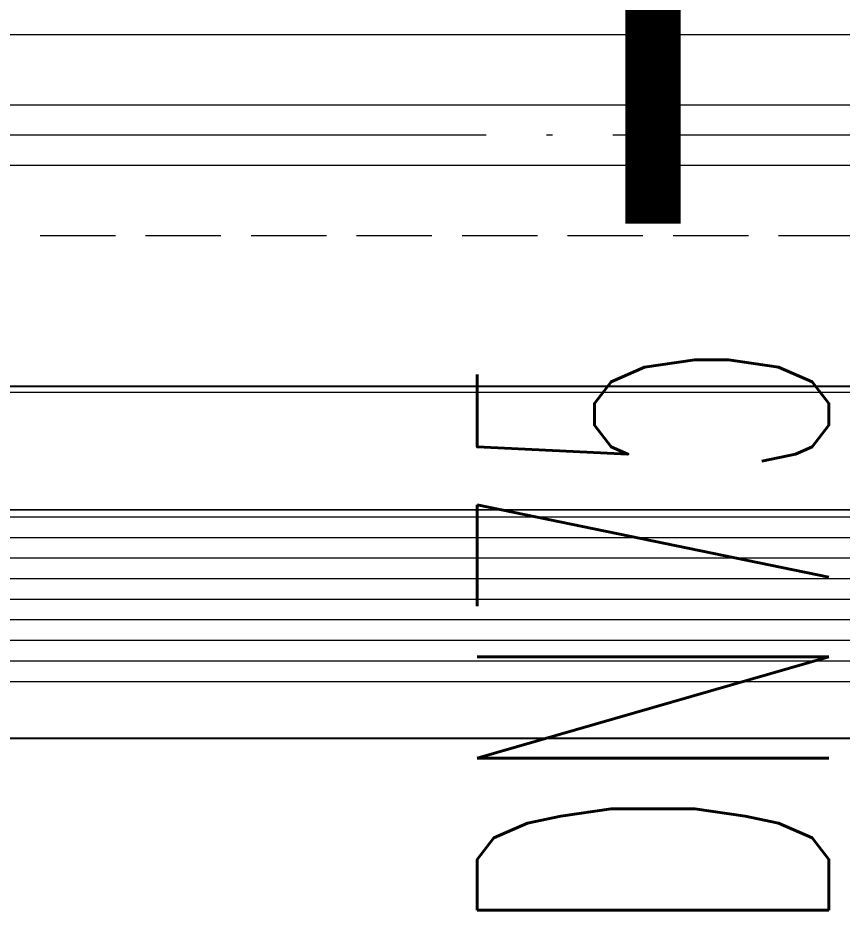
# Model space of a CAD drawing. Extents: x 27938 to 650306, y -92720 to 1524912.
# Drawn here: x 280414 to 281235, y 672386 to 673274 of the extents above; entities that cross this region are included whole.
import ezdxf

# ---------------------------------------------------------------- set-up
doc = ezdxf.new("R2010")
doc.units = 0
doc.header["$LTSCALE"] = 1000
doc.header["$MEASUREMENT"] = 0
doc.linetypes.add('DASH', pattern=[0.35, 0.25, -0.1])
doc.linetypes.add('DOTE', pattern=[2.42, 2, -0.2, 0.02, -0.2])
for name, color, linetype, lineweight in [('DOTE', 19, 'DOTE', 9), ('平面-栏杆', 135, 'Continuous', 15), ('平面-看线', 45, 'Continuous', 15), ('平面-空调预留孔', 173, 'Continuous', 15)]:
    doc.layers.add(name, color=color, linetype=linetype, lineweight=lineweight)
for name, color, linetype in [('PIPE-污水', 2, 'W'), ('TEXT_污水', 7, 'Continuous'), ('看线', 251, 'Continuous')]:
    doc.layers.add(name, color=color, linetype=linetype)
doc.styles.add('_TWT_PIPEDN', font='SIMPLEX.shx', dxfattribs={"width": 0.6, "oblique": 10, "height": 3, "bigfont": 'HZTXT.shx'})
doc.styles.get("Standard").update_dxf_attribs({"font": 'gbenor.shx', "bigfont": 'gbcbig.shx'})
doc.linetypes.add('W', pattern='A,3,-0.2,["W",Standard,S=0.25,R=0,X=-0.1,Y=-0.115],-0.2', length=3.4)

# ---------------------------------------------------------------- blocks, each defined once
blk = doc.blocks.new('gdgdgdrgdfsfs')
at = {"layer": '平面-空调预留孔', "color": 0}
for p, q in [((703030.02, 763961.62), (701455.02, 763961.62)), ((703023.86, 763845.19), (701461.18, 763845.19)), ((703023.86, 763844.89), (701461.18, 763844.89)), ((703023.86, 763837.79), (701461.18, 763837.79)), ((703026.17, 763817.33), (701458.87, 763817.33)), ((703026.17, 763796.87), (701458.87, 763796.87)), ((703026.17, 763776.42), (701458.87, 763776.42)), ((703026.17, 763755.96), (701458.87, 763755.96)), ((703026.17, 763735.5), (701458.87, 763735.5)), ((703026.17, 763715.04), (701458.87, 763715.04)), ((703026.17, 763694.59), (701458.87, 763694.59)), ((703026.17, 763674.13), (701458.87, 763674.13))]:
    blk.add_line(p, q, dxfattribs=at)
blk = doc.blocks.new('GDRDADWDAD')
at = {"layer": 'DOTE', "linetype": 'DOTE', "ltscale": 0.3}
blk.add_line((270116.58, 673157.17), (328916.58, 673157.17), dxfattribs=at)

msp = doc.modelspace()

# ---------------------------------------------------------------- linework, layer by layer
at = {"layer": 'PIPE-污水', "const_width": 55}
msp.add_lwpolyline([(281046.58, 673527.17), (281046.58, 673069.11)], dxfattribs=at)
at = {"layer": '平面-栏杆', "color": 8}
for p, q in [((275816.58, 673187.17), (281716.58, 673187.17)), ((275816.58, 673127.17), (281716.58, 673127.17))]:
    msp.add_line(p, q, dxfattribs=at)
at = {"layer": '平面-看线', "color": 8}
msp.add_line((275816.58, 673257.17), (281716.58, 673257.17), dxfattribs=at)
at = {"layer": '平面-看线', "color": 8, "linetype": 'DASH', "ltscale": 0.3}
msp.add_line((275816.58, 673057.17), (281716.58, 673057.17), dxfattribs=at)
at = {"layer": '看线', "color": 8, "ltscale": 0.5}
for points in [[(281716.58, 672907.17), (275866.58, 672907.17)], [(279716.58, 672907.17), (279716.58, 672557.17), (281716.58, 672557.17), (281716.58, 672907.17)]]:
    msp.add_lwpolyline(points, dxfattribs=at)

# ---------------------------------------------------------------- block references
msp.add_blockref('GDRDADWDAD', (0, 0))
at = {"layer": '平面-空调预留孔', "color": 8, "xscale": -1}
msp.add_blockref('gdgdgdrgdfsfs', (982959.1, -91060.38), dxfattribs=at)

# ---------------------------------------------------------------- texts
at = {"layer": 'TEXT_污水', "style": '_TWT_PIPEDN', "width": 0.48}
msp.add_text('DN75', height=350, rotation=90, dxfattribs=at).set_placement((281221.58, 672357.4))

doc.saveas('drawing.dxf')
